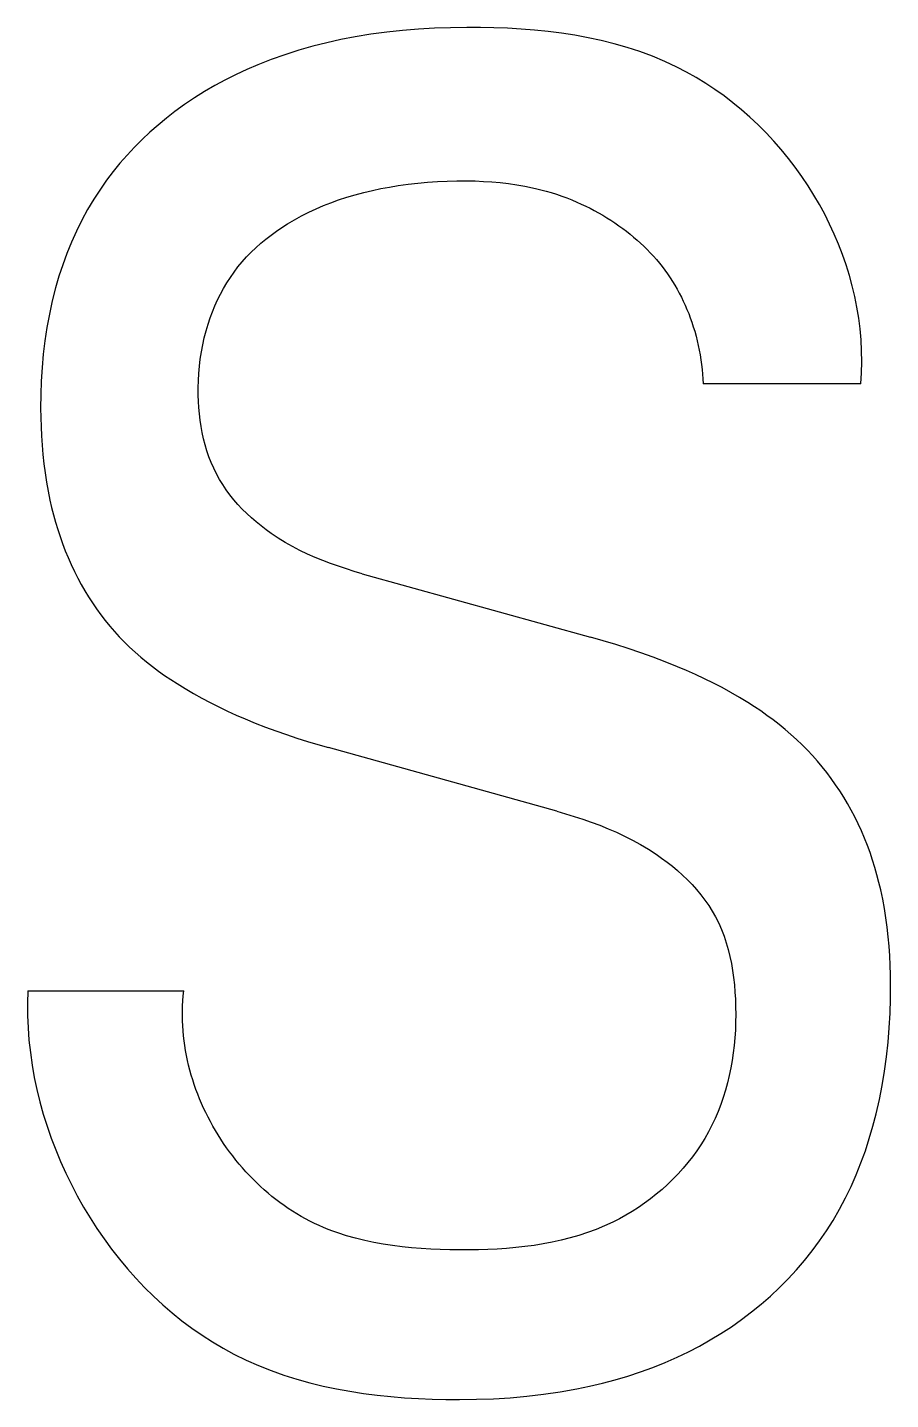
# Model space of a CAD drawing. Extents: x 10 to 622, y -523 to 292.
# Drawn here: x 286.0473 to 286.2726, y 102.471 to 102.8288 of the extents above; entities that cross this region are included whole.
import ezdxf

# ---------------------------------------------------------------- set-up
doc = ezdxf.new("R2010")
doc.units = 0
doc.header["$LTSCALE"] = 5
doc.header["$MEASUREMENT"] = 0
doc.layers.get('0').update_dxf_attribs({"linetype": 'CONTINUOUS'})

msp = doc.modelspace()

# ---------------------------------------------------------------- linework, layer by layer
at = {"color": 7, "linetype": 'Continuous'}
for p, q in [((286.13283, 102.8264), (286.12912, 102.82569)), ((286.13695, 102.82707), (286.13283, 102.8264)), ((286.14108, 102.82763), (286.13695, 102.82707)), ((286.14523, 102.82807), (286.14108, 102.82763)), ((286.14939, 102.8284), (286.14523, 102.82807)), ((286.15357, 102.82864), (286.14939, 102.8284)), ((286.15777, 102.82878), (286.15357, 102.82864)), ((286.16199, 102.82884), (286.15777, 102.82878)), ((286.16552, 102.82883), (286.16199, 102.82884)), ((286.16905, 102.82876), (286.16552, 102.82883)), ((286.17259, 102.82863), (286.16905, 102.82876)), ((286.17613, 102.82842), (286.17259, 102.82863)), ((286.17967, 102.82815), (286.17613, 102.82842)), ((286.18319, 102.82778), (286.17967, 102.82815)), ((286.1867, 102.82734), (286.18319, 102.82778)), ((286.19018, 102.8268), (286.1867, 102.82734)), ((286.19365, 102.82616), (286.19018, 102.8268)), ((286.19708, 102.82542), (286.19365, 102.82616)), ((286.11813, 102.8229), (286.11453, 102.82174)), ((286.12177, 102.82394), (286.11813, 102.8229)), ((286.12543, 102.82487), (286.12177, 102.82394)), ((286.12912, 102.82569), (286.12543, 102.82487)), ((286.20047, 102.82458), (286.19708, 102.82542)), ((286.20383, 102.82361), (286.20047, 102.82458)), ((286.20715, 102.82253), (286.20383, 102.82361)), ((286.10744, 102.81908), (286.10459, 102.81785)), ((286.11096, 102.82047), (286.10744, 102.81908)), ((286.11453, 102.82174), (286.11096, 102.82047)), ((286.21041, 102.82132), (286.20715, 102.82253)), ((286.21362, 102.81999), (286.21041, 102.82132)), ((286.21677, 102.81851), (286.21362, 102.81999)), ((286.10177, 102.81654), (286.09899, 102.81514)), ((286.10459, 102.81785), (286.10177, 102.81654)), ((286.21933, 102.81719), (286.21677, 102.81851)), ((286.22185, 102.81576), (286.21933, 102.81719)), ((286.22432, 102.81425), (286.22185, 102.81576)), ((286.09357, 102.81209), (286.09094, 102.81044)), ((286.09626, 102.81366), (286.09357, 102.81209)), ((286.09899, 102.81514), (286.09626, 102.81366)), ((286.22674, 102.81265), (286.22432, 102.81425)), ((286.22911, 102.81096), (286.22674, 102.81265)), ((286.08835, 102.80871), (286.08583, 102.80689)), ((286.09094, 102.81044), (286.08835, 102.80871)), ((286.23142, 102.80919), (286.22911, 102.81096)), ((286.23367, 102.80734), (286.23142, 102.80919)), ((286.0836, 102.80516), (286.08143, 102.80337)), ((286.08583, 102.80689), (286.0836, 102.80516)), ((286.23587, 102.80541), (286.23367, 102.80734)), ((286.238, 102.80341), (286.23587, 102.80541)), ((286.07931, 102.80151), (286.07725, 102.79958)), ((286.08143, 102.80337), (286.07931, 102.80151)), ((286.24007, 102.80133), (286.238, 102.80341)), ((286.24208, 102.79919), (286.24007, 102.80133)), ((286.07525, 102.79759), (286.07333, 102.79553)), ((286.07725, 102.79958), (286.07525, 102.79759)), ((286.24402, 102.79698), (286.24208, 102.79919)), ((286.07333, 102.79553), (286.07147, 102.79342)), ((286.24588, 102.7947), (286.24402, 102.79698)), ((286.24768, 102.79237), (286.24588, 102.7947)), ((286.06969, 102.79123), (286.06799, 102.78899)), ((286.07147, 102.79342), (286.06969, 102.79123)), ((286.2494, 102.78998), (286.24768, 102.79237)), ((286.06799, 102.78899), (286.06637, 102.78669)), ((286.13734, 102.78632), (286.13959, 102.7868)), ((286.13959, 102.7868), (286.14184, 102.78722)), ((286.14184, 102.78722), (286.14411, 102.78759)), ((286.14411, 102.78759), (286.14665, 102.78794)), ((286.14665, 102.78794), (286.14919, 102.78824)), ((286.14919, 102.78824), (286.15175, 102.78847)), ((286.15175, 102.78847), (286.1543, 102.78865)), ((286.1543, 102.78865), (286.15686, 102.78877)), ((286.15686, 102.78877), (286.15942, 102.78883)), ((286.15942, 102.78883), (286.16199, 102.78883)), ((286.16199, 102.78883), (286.16417, 102.78879)), ((286.16417, 102.78879), (286.16634, 102.7887)), ((286.16634, 102.7887), (286.16851, 102.78857)), ((286.16851, 102.78857), (286.17068, 102.78838)), ((286.17068, 102.78838), (286.17284, 102.78813)), ((286.17284, 102.78813), (286.175, 102.78782)), ((286.175, 102.78782), (286.17714, 102.78745)), ((286.17714, 102.78745), (286.17992, 102.78686)), ((286.17992, 102.78686), (286.18267, 102.78615)), ((286.25104, 102.78753), (286.2494, 102.78998)), ((286.25256, 102.7851), (286.25104, 102.78753)), ((286.06465, 102.78404), (286.06304, 102.78133)), ((286.06637, 102.78669), (286.06465, 102.78404)), ((286.12654, 102.78313), (286.12851, 102.78385)), ((286.12851, 102.78385), (286.13069, 102.78456)), ((286.13069, 102.78456), (286.13289, 102.78521)), ((286.13289, 102.78521), (286.13511, 102.7858)), ((286.13511, 102.7858), (286.13734, 102.78632)), ((286.18267, 102.78615), (286.18404, 102.78575)), ((286.18404, 102.78575), (286.18539, 102.78532)), ((286.18539, 102.78532), (286.18674, 102.78486)), ((286.18674, 102.78486), (286.18807, 102.78437)), ((286.18807, 102.78437), (286.1894, 102.78385)), ((286.1894, 102.78385), (286.19071, 102.7833)), ((286.19071, 102.7833), (286.19186, 102.78279)), ((286.25401, 102.78262), (286.25256, 102.7851)), ((286.06304, 102.78133), (286.06154, 102.77855)), ((286.11702, 102.77869), (286.11886, 102.7797)), ((286.11886, 102.7797), (286.12074, 102.78065)), ((286.12074, 102.78065), (286.12265, 102.78154)), ((286.12265, 102.78154), (286.12458, 102.78236)), ((286.12458, 102.78236), (286.12654, 102.78313)), ((286.19186, 102.78279), (286.193, 102.78225)), ((286.193, 102.78225), (286.19413, 102.78169)), ((286.19413, 102.78169), (286.19524, 102.78111)), ((286.19524, 102.78111), (286.19635, 102.7805)), ((286.19635, 102.7805), (286.19744, 102.77988)), ((286.19744, 102.77988), (286.19852, 102.77922)), ((286.25537, 102.7801), (286.25401, 102.78262)), ((286.25666, 102.77753), (286.25537, 102.7801)), ((286.06154, 102.77855), (286.06014, 102.77572)), ((286.11232, 102.77571), (286.11375, 102.77668)), ((286.11375, 102.77668), (286.1152, 102.77761)), ((286.1152, 102.77761), (286.11702, 102.77869)), ((286.19852, 102.77922), (286.19958, 102.77855)), ((286.19958, 102.77855), (286.20063, 102.77785)), ((286.20063, 102.77785), (286.20167, 102.77713)), ((286.20167, 102.77713), (286.20269, 102.77639)), ((286.20269, 102.77639), (286.20364, 102.77567)), ((286.25786, 102.77493), (286.25666, 102.77753)), ((286.05884, 102.77284), (286.05765, 102.76991)), ((286.06014, 102.77572), (286.05884, 102.77284)), ((286.10695, 102.7714), (286.10823, 102.77254)), ((286.10823, 102.77254), (286.10956, 102.77364)), ((286.10956, 102.77364), (286.11092, 102.7747)), ((286.11092, 102.7747), (286.11232, 102.77571)), ((286.20364, 102.77567), (286.20458, 102.77493)), ((286.20458, 102.77493), (286.20551, 102.77416)), ((286.20551, 102.77416), (286.20641, 102.77338)), ((286.20641, 102.77338), (286.2073, 102.77258)), ((286.2073, 102.77258), (286.20817, 102.77176)), ((286.25898, 102.77229), (286.25786, 102.77493)), ((286.05765, 102.76991), (286.05656, 102.76695)), ((286.10336, 102.76769), (286.10451, 102.76897)), ((286.10451, 102.76897), (286.1057, 102.7702)), ((286.1057, 102.7702), (286.10695, 102.7714)), ((286.20817, 102.77176), (286.20903, 102.77092)), ((286.20903, 102.77092), (286.20986, 102.77007)), ((286.20986, 102.77007), (286.21067, 102.76919)), ((286.21067, 102.76919), (286.21146, 102.76829)), ((286.26001, 102.76962), (286.25898, 102.77229)), ((286.26095, 102.76691), (286.26001, 102.76962)), ((286.05656, 102.76695), (286.05557, 102.76394)), ((286.10125, 102.76502), (286.10227, 102.76636)), ((286.10227, 102.76636), (286.10336, 102.76769)), ((286.21146, 102.76829), (286.21223, 102.76738)), ((286.21223, 102.76738), (286.21297, 102.76645)), ((286.21297, 102.76645), (286.21369, 102.76549)), ((286.21369, 102.76549), (286.21438, 102.76454)), ((286.2618, 102.76418), (286.26095, 102.76691)), ((286.05557, 102.76394), (286.05469, 102.76091)), ((286.09852, 102.76076), (286.09938, 102.76222)), ((286.09938, 102.76222), (286.10029, 102.76364)), ((286.10029, 102.76364), (286.10125, 102.76502)), ((286.21438, 102.76454), (286.21503, 102.76357)), ((286.21503, 102.76357), (286.21567, 102.76259)), ((286.21567, 102.76259), (286.21628, 102.76159)), ((286.26255, 102.76143), (286.2618, 102.76418)), ((286.05469, 102.76091), (286.05382, 102.7575)), ((286.09697, 102.75776), (286.09772, 102.75928)), ((286.09772, 102.75928), (286.09852, 102.76076)), ((286.21628, 102.76159), (286.21687, 102.76057)), ((286.21687, 102.76057), (286.21743, 102.75954)), ((286.21743, 102.75954), (286.21797, 102.7585)), ((286.21797, 102.7585), (286.21848, 102.75744)), ((286.26321, 102.75865), (286.26255, 102.76143)), ((286.26377, 102.75585), (286.26321, 102.75865)), ((286.05382, 102.7575), (286.05306, 102.75406)), ((286.09504, 102.75308), (286.09563, 102.75466)), ((286.09563, 102.75466), (286.09627, 102.75622)), ((286.09627, 102.75622), (286.09697, 102.75776)), ((286.21848, 102.75744), (286.21897, 102.75637)), ((286.21897, 102.75637), (286.21943, 102.75529)), ((286.21943, 102.75529), (286.21988, 102.7542)), ((286.26423, 102.75303), (286.26377, 102.75585)), ((286.05306, 102.75406), (286.05243, 102.7506)), ((286.09397, 102.74968), (286.0945, 102.75148)), ((286.0945, 102.75148), (286.09504, 102.75308)), ((286.21988, 102.7542), (286.22029, 102.7531)), ((286.22029, 102.7531), (286.22069, 102.752)), ((286.22069, 102.752), (286.22108, 102.75079)), ((286.26459, 102.75019), (286.26423, 102.75303)), ((286.05243, 102.7506), (286.0519, 102.74712)), ((286.09308, 102.74604), (286.09349, 102.74787)), ((286.09349, 102.74787), (286.09397, 102.74968)), ((286.22108, 102.75079), (286.22145, 102.74958)), ((286.22145, 102.74958), (286.22179, 102.74836)), ((286.22179, 102.74836), (286.22211, 102.74713)), ((286.26485, 102.74735), (286.26459, 102.75019)), ((286.0519, 102.74712), (286.05149, 102.74363)), ((286.09245, 102.74235), (286.09274, 102.74421)), ((286.09274, 102.74421), (286.09308, 102.74604)), ((286.22211, 102.74713), (286.22239, 102.74589)), ((286.22239, 102.74589), (286.22265, 102.74465)), ((286.22265, 102.74465), (286.22288, 102.74341)), ((286.265, 102.74449), (286.26485, 102.74735)), ((286.26504, 102.74163), (286.265, 102.74449)), ((286.05149, 102.74363), (286.05117, 102.74012)), ((286.09206, 102.73862), (286.09222, 102.74049)), ((286.09222, 102.74049), (286.09245, 102.74235)), ((286.22288, 102.74341), (286.22308, 102.74216)), ((286.22308, 102.74216), (286.22325, 102.74091)), ((286.22325, 102.74091), (286.2234, 102.73966)), ((286.26497, 102.73876), (286.26504, 102.74163)), ((286.05117, 102.74012), (286.05095, 102.7366)), ((286.09191, 102.73486), (286.09195, 102.73674)), ((286.09195, 102.73674), (286.09206, 102.73862)), ((286.2234, 102.73966), (286.22352, 102.7384)), ((286.22352, 102.7384), (286.22361, 102.73715)), ((286.22361, 102.73715), (286.22367, 102.73589)), ((286.26479, 102.73589), (286.26497, 102.73876)), ((286.05095, 102.7366), (286.05083, 102.73308)), ((286.09192, 102.73297), (286.09191, 102.73486)), ((286.26479, 102.73589), (286.22367, 102.73589)), ((286.05083, 102.73308), (286.05079, 102.72955)), ((286.05079, 102.72955), (286.05082, 102.72713)), ((286.09197, 102.73132), (286.09192, 102.73297)), ((286.09207, 102.72968), (286.09197, 102.73132)), ((286.09222, 102.72803), (286.09207, 102.72968)), ((286.05082, 102.72713), (286.05089, 102.72471)), ((286.09241, 102.7264), (286.09222, 102.72803)), ((286.09266, 102.72477), (286.09241, 102.7264)), ((286.05089, 102.72471), (286.051, 102.72229)), ((286.09296, 102.72315), (286.09266, 102.72477)), ((286.09331, 102.72155), (286.09296, 102.72315)), ((286.051, 102.72229), (286.05116, 102.71988)), ((286.05116, 102.71988), (286.05137, 102.71747)), ((286.09372, 102.71996), (286.09331, 102.72155)), ((286.09418, 102.7184), (286.09372, 102.71996)), ((286.05137, 102.71747), (286.05163, 102.71506)), ((286.09471, 102.71685), (286.09418, 102.7184)), ((286.0953, 102.71534), (286.09471, 102.71685)), ((286.09595, 102.71385), (286.0953, 102.71534)), ((286.05163, 102.71506), (286.05194, 102.71267)), ((286.05194, 102.71267), (286.05231, 102.71028)), ((286.09667, 102.71239), (286.09595, 102.71385)), ((286.09746, 102.71097), (286.09667, 102.71239)), ((286.05231, 102.71028), (286.05273, 102.7079)), ((286.09831, 102.70959), (286.09746, 102.71097)), ((286.09922, 102.70824), (286.09831, 102.70959)), ((286.10018, 102.70693), (286.09922, 102.70824)), ((286.05273, 102.7079), (286.05322, 102.70554)), ((286.05322, 102.70554), (286.05366, 102.70362)), ((286.10121, 102.70565), (286.10018, 102.70693)), ((286.10228, 102.70442), (286.10121, 102.70565)), ((286.05366, 102.70362), (286.05414, 102.70171)), ((286.05414, 102.70171), (286.05467, 102.69982)), ((286.1034, 102.70322), (286.10228, 102.70442)), ((286.10457, 102.70206), (286.1034, 102.70322)), ((286.10577, 102.70094), (286.10457, 102.70206)), ((286.10702, 102.69986), (286.10577, 102.70094)), ((286.05467, 102.69982), (286.05524, 102.69793)), ((286.05524, 102.69793), (286.05585, 102.69606)), ((286.10829, 102.69882), (286.10702, 102.69986)), ((286.1096, 102.69782), (286.10829, 102.69882)), ((286.11094, 102.69686), (286.1096, 102.69782)), ((286.05585, 102.69606), (286.05651, 102.69421)), ((286.05651, 102.69421), (286.05722, 102.69237)), ((286.11276, 102.69565), (286.11094, 102.69686)), ((286.11462, 102.69451), (286.11276, 102.69565)), ((286.11652, 102.69344), (286.11462, 102.69451)), ((286.05722, 102.69237), (286.05796, 102.69055)), ((286.05796, 102.69055), (286.05876, 102.68874)), ((286.11845, 102.69244), (286.11652, 102.69344)), ((286.12041, 102.6915), (286.11845, 102.69244)), ((286.1224, 102.69062), (286.12041, 102.6915)), ((286.12441, 102.68979), (286.1224, 102.69062)), ((286.05876, 102.68874), (286.0596, 102.68696)), ((286.0596, 102.68696), (286.06049, 102.68521)), ((286.12644, 102.68901), (286.12441, 102.68979)), ((286.12849, 102.68829), (286.12644, 102.68901)), ((286.13056, 102.68761), (286.12849, 102.68829)), ((286.13263, 102.68697), (286.13056, 102.68761)), ((286.13471, 102.68637), (286.13263, 102.68697)), ((286.06049, 102.68521), (286.06139, 102.68355)), ((286.06139, 102.68355), (286.06232, 102.68192)), ((286.13471, 102.68637), (286.1943, 102.66978)), ((286.06232, 102.68192), (286.0633, 102.68032)), ((286.0633, 102.68032), (286.06432, 102.67874)), ((286.06432, 102.67874), (286.06539, 102.67719)), ((286.06539, 102.67719), (286.06649, 102.67567)), ((286.06649, 102.67567), (286.06764, 102.67418)), ((286.06764, 102.67418), (286.06882, 102.67272)), ((286.06882, 102.67272), (286.07005, 102.6713)), ((286.07005, 102.6713), (286.07131, 102.66991)), ((286.07131, 102.66991), (286.07261, 102.66856)), ((286.19758, 102.66885), (286.1943, 102.66978)), ((286.20085, 102.66786), (286.19758, 102.66885)), ((286.07261, 102.66856), (286.07401, 102.6672)), ((286.07401, 102.6672), (286.07544, 102.66588)), ((286.07544, 102.66588), (286.07692, 102.6646)), ((286.20411, 102.66683), (286.20085, 102.66786)), ((286.20735, 102.66574), (286.20411, 102.66683)), ((286.21057, 102.66459), (286.20735, 102.66574)), ((286.07692, 102.6646), (286.07842, 102.66336)), ((286.07842, 102.66336), (286.07996, 102.66215)), ((286.07996, 102.66215), (286.08152, 102.66098)), ((286.21376, 102.66339), (286.21057, 102.66459)), ((286.21693, 102.66211), (286.21376, 102.66339)), ((286.21931, 102.6611), (286.21693, 102.66211)), ((286.08152, 102.66098), (286.08311, 102.65985)), ((286.08311, 102.65985), (286.08473, 102.65876)), ((286.08473, 102.65876), (286.08637, 102.65769)), ((286.22167, 102.66006), (286.21931, 102.6611)), ((286.22401, 102.65896), (286.22167, 102.66006)), ((286.22633, 102.65782), (286.22401, 102.65896)), ((286.08637, 102.65769), (286.0885, 102.65638)), ((286.0885, 102.65638), (286.09066, 102.65511)), ((286.09066, 102.65511), (286.09285, 102.6539)), ((286.22862, 102.65664), (286.22633, 102.65782)), ((286.23089, 102.6554), (286.22862, 102.65664)), ((286.23312, 102.65411), (286.23089, 102.6554)), ((286.09285, 102.6539), (286.09506, 102.65273)), ((286.09506, 102.65273), (286.0973, 102.65161)), ((286.0973, 102.65161), (286.09956, 102.65053)), ((286.23533, 102.65276), (286.23312, 102.65411)), ((286.23701, 102.65168), (286.23533, 102.65276)), ((286.23866, 102.65057), (286.23701, 102.65168)), ((286.09956, 102.65053), (286.10183, 102.6495)), ((286.10183, 102.6495), (286.10413, 102.6485)), ((286.10413, 102.6485), (286.10679, 102.64741)), ((286.10679, 102.64741), (286.10948, 102.64636)), ((286.2403, 102.64942), (286.23866, 102.65057)), ((286.24191, 102.64823), (286.2403, 102.64942)), ((286.24349, 102.64701), (286.24191, 102.64823)), ((286.10948, 102.64636), (286.11218, 102.64536)), ((286.11218, 102.64536), (286.1149, 102.6444)), ((286.1149, 102.6444), (286.11763, 102.64349)), ((286.24503, 102.64575), (286.24349, 102.64701)), ((286.24655, 102.64445), (286.24503, 102.64575)), ((286.24803, 102.64311), (286.24655, 102.64445)), ((286.11763, 102.64349), (286.12038, 102.64262)), ((286.12038, 102.64262), (286.12313, 102.64179)), ((286.12313, 102.64179), (286.1259, 102.641)), ((286.18549, 102.62441), (286.1259, 102.641)), ((286.24948, 102.64173), (286.24803, 102.64311)), ((286.25084, 102.64035), (286.24948, 102.64173)), ((286.25217, 102.63893), (286.25084, 102.64035)), ((286.25346, 102.63748), (286.25217, 102.63893)), ((286.25471, 102.63599), (286.25346, 102.63748)), ((286.25592, 102.63447), (286.25471, 102.63599)), ((286.25709, 102.63291), (286.25592, 102.63447)), ((286.25822, 102.63133), (286.25709, 102.63291)), ((286.25931, 102.62972), (286.25822, 102.63133)), ((286.26035, 102.62807), (286.25931, 102.62972)), ((286.26135, 102.6264), (286.26035, 102.62807)), ((286.2623, 102.62471), (286.26135, 102.6264)), ((286.18549, 102.62441), (286.18775, 102.62376)), ((286.18775, 102.62376), (286.19, 102.62307)), ((286.19, 102.62307), (286.19224, 102.62234)), ((286.19224, 102.62234), (286.19446, 102.62157)), ((286.26324, 102.62291), (286.2623, 102.62471)), ((286.26413, 102.6211), (286.26324, 102.62291)), ((286.19446, 102.62157), (286.19667, 102.62074)), ((286.19667, 102.62074), (286.19885, 102.61986)), ((286.19885, 102.61986), (286.20101, 102.61892)), ((286.20101, 102.61892), (286.20315, 102.61792)), ((286.26497, 102.61926), (286.26413, 102.6211)), ((286.26576, 102.61739), (286.26497, 102.61926)), ((286.20315, 102.61792), (286.20526, 102.61685)), ((286.20526, 102.61685), (286.20733, 102.61571)), ((286.20733, 102.61571), (286.20936, 102.6145)), ((286.26651, 102.61551), (286.26576, 102.61739)), ((286.2672, 102.61361), (286.26651, 102.61551)), ((286.20936, 102.6145), (286.21136, 102.61321)), ((286.21136, 102.61321), (286.21281, 102.61221)), ((286.21281, 102.61221), (286.21423, 102.61116)), ((286.26785, 102.61169), (286.2672, 102.61361)), ((286.26846, 102.60976), (286.26785, 102.61169)), ((286.21423, 102.61116), (286.21562, 102.61007)), ((286.21562, 102.61007), (286.21697, 102.60894)), ((286.21697, 102.60894), (286.21829, 102.60776)), ((286.26901, 102.60781), (286.26846, 102.60976)), ((286.21829, 102.60776), (286.21956, 102.60654)), ((286.21956, 102.60654), (286.22078, 102.60528)), ((286.22078, 102.60528), (286.22195, 102.60398)), ((286.26952, 102.60586), (286.26901, 102.60781)), ((286.26999, 102.60389), (286.26952, 102.60586)), ((286.22195, 102.60398), (286.22307, 102.60263)), ((286.22307, 102.60263), (286.22412, 102.60125)), ((286.22412, 102.60125), (286.22512, 102.59983)), ((286.2705, 102.60146), (286.26999, 102.60389)), ((286.27095, 102.59903), (286.2705, 102.60146)), ((286.22512, 102.59983), (286.22604, 102.59837)), ((286.22604, 102.59837), (286.22689, 102.59687)), ((286.27133, 102.59658), (286.27095, 102.59903)), ((286.22689, 102.59687), (286.22771, 102.59523)), ((286.22771, 102.59523), (286.22844, 102.59356)), ((286.22844, 102.59356), (286.2291, 102.59185)), ((286.27166, 102.59413), (286.27133, 102.59658)), ((286.27193, 102.59166), (286.27166, 102.59413)), ((286.2291, 102.59185), (286.22968, 102.5901)), ((286.22968, 102.5901), (286.23019, 102.58833)), ((286.27215, 102.58919), (286.27193, 102.59166)), ((286.23019, 102.58833), (286.23063, 102.58653)), ((286.23063, 102.58653), (286.23101, 102.58471)), ((286.27232, 102.58672), (286.27215, 102.58919)), ((286.27244, 102.58424), (286.27232, 102.58672)), ((286.23101, 102.58471), (286.23133, 102.58287)), ((286.23133, 102.58287), (286.23159, 102.58101)), ((286.27252, 102.58176), (286.27244, 102.58424)), ((286.23159, 102.58101), (286.23179, 102.57914)), ((286.27255, 102.57928), (286.27252, 102.58176)), ((286.27254, 102.57549), (286.27255, 102.57928)), ((286.04744, 102.57757), (286.04734, 102.57435)), ((286.04744, 102.57757), (286.08814, 102.57757)), ((286.08789, 102.57497), (286.088, 102.57627)), ((286.088, 102.57627), (286.08814, 102.57757)), ((286.23179, 102.57914), (286.23195, 102.57726)), ((286.23195, 102.57726), (286.23206, 102.57537)), ((286.04734, 102.57435), (286.04736, 102.57113)), ((286.08777, 102.57106), (286.08778, 102.57236)), ((286.08778, 102.57236), (286.08782, 102.57367)), ((286.08782, 102.57367), (286.08789, 102.57497)), ((286.23206, 102.57537), (286.23213, 102.57337)), ((286.23213, 102.57337), (286.23216, 102.57136)), ((286.27243, 102.5717), (286.27254, 102.57549)), ((286.04736, 102.57113), (286.0475, 102.5679)), ((286.0878, 102.56976), (286.08777, 102.57106)), ((286.08785, 102.56845), (286.0878, 102.56976)), ((286.23213, 102.56935), (286.23206, 102.56734)), ((286.23216, 102.57136), (286.23213, 102.56935)), ((286.27222, 102.56792), (286.27243, 102.5717)), ((286.0475, 102.5679), (286.04775, 102.56467)), ((286.08794, 102.56715), (286.08785, 102.56845)), ((286.08806, 102.56585), (286.08794, 102.56715)), ((286.08821, 102.56456), (286.08806, 102.56585)), ((286.23193, 102.56535), (286.23175, 102.56335)), ((286.23206, 102.56734), (286.23193, 102.56535)), ((286.27192, 102.56415), (286.27222, 102.56792)), ((286.04775, 102.56467), (286.0481, 102.56144)), ((286.0481, 102.56144), (286.04857, 102.55821)), ((286.08839, 102.56327), (286.08821, 102.56456)), ((286.0886, 102.56198), (286.08839, 102.56327)), ((286.08884, 102.56069), (286.0886, 102.56198)), ((286.23151, 102.56137), (286.23122, 102.5594)), ((286.23175, 102.56335), (286.23151, 102.56137)), ((286.27151, 102.56039), (286.27192, 102.56415)), ((286.04857, 102.55821), (286.04914, 102.55499)), ((286.08911, 102.55941), (286.08884, 102.56069)), ((286.08941, 102.55814), (286.08911, 102.55941)), ((286.08974, 102.55687), (286.08941, 102.55814)), ((286.23122, 102.5594), (286.23088, 102.55744)), ((286.271, 102.55664), (286.27151, 102.56039)), ((286.04914, 102.55499), (286.04982, 102.55179)), ((286.09009, 102.5556), (286.08974, 102.55687)), ((286.09047, 102.55435), (286.09009, 102.5556)), ((286.09088, 102.5531), (286.09047, 102.55435)), ((286.23047, 102.5555), (286.23001, 102.55357)), ((286.23088, 102.55744), (286.23047, 102.5555)), ((286.27038, 102.55291), (286.271, 102.55664)), ((286.04982, 102.55179), (286.0506, 102.5486)), ((286.09132, 102.55186), (286.09088, 102.5531)), ((286.09178, 102.55063), (286.09132, 102.55186)), ((286.09227, 102.54941), (286.09178, 102.55063)), ((286.22949, 102.55167), (286.22891, 102.54978)), ((286.23001, 102.55357), (286.22949, 102.55167)), ((286.26965, 102.54919), (286.27038, 102.55291)), ((286.0506, 102.5486), (286.05148, 102.54543)), ((286.09278, 102.54819), (286.09227, 102.54941)), ((286.09332, 102.54699), (286.09278, 102.54819)), ((286.09389, 102.5458), (286.09332, 102.54699)), ((286.22826, 102.54792), (286.22755, 102.54609)), ((286.22891, 102.54978), (286.22826, 102.54792)), ((286.2688, 102.5455), (286.26965, 102.54919)), ((286.05148, 102.54543), (286.05246, 102.54228)), ((286.09448, 102.54462), (286.09389, 102.5458)), ((286.09509, 102.54345), (286.09448, 102.54462)), ((286.09573, 102.5423), (286.09509, 102.54345)), ((286.22678, 102.54428), (286.22594, 102.54251)), ((286.22755, 102.54609), (286.22678, 102.54428)), ((286.26795, 102.54226), (286.2688, 102.5455)), ((286.05246, 102.54228), (286.05354, 102.53916)), ((286.09638, 102.54116), (286.09573, 102.5423)), ((286.09707, 102.54003), (286.09638, 102.54116)), ((286.09779, 102.53889), (286.09707, 102.54003)), ((286.22504, 102.54076), (286.22407, 102.53905)), ((286.22594, 102.54251), (286.22504, 102.54076)), ((286.26701, 102.53905), (286.26795, 102.54226)), ((286.05354, 102.53916), (286.05472, 102.53607)), ((286.09853, 102.53776), (286.09779, 102.53889)), ((286.0993, 102.53665), (286.09853, 102.53776)), ((286.10009, 102.53556), (286.0993, 102.53665)), ((286.22305, 102.53742), (286.22198, 102.53582)), ((286.22407, 102.53905), (286.22305, 102.53742)), ((286.26597, 102.53587), (286.26701, 102.53905)), ((286.05472, 102.53607), (286.05599, 102.53301)), ((286.05599, 102.53301), (286.05735, 102.52999)), ((286.1009, 102.53449), (286.10009, 102.53556)), ((286.10173, 102.53343), (286.1009, 102.53449)), ((286.10259, 102.53239), (286.10173, 102.53343)), ((286.21965, 102.53275), (286.2184, 102.53127)), ((286.22084, 102.53427), (286.21965, 102.53275)), ((286.22198, 102.53582), (286.22084, 102.53427)), ((286.26358, 102.52961), (286.26483, 102.53272)), ((286.26483, 102.53272), (286.26597, 102.53587)), ((286.05735, 102.52999), (286.0588, 102.52701)), ((286.10346, 102.53137), (286.10259, 102.53239)), ((286.10436, 102.53037), (286.10346, 102.53137)), ((286.10527, 102.52939), (286.10436, 102.53037)), ((286.1062, 102.52843), (286.10527, 102.52939)), ((286.2171, 102.52983), (286.21576, 102.52844)), ((286.2184, 102.53127), (286.2171, 102.52983)), ((286.26224, 102.52655), (286.26358, 102.52961)), ((286.0588, 102.52701), (286.06034, 102.52407)), ((286.10716, 102.52749), (286.1062, 102.52843)), ((286.10813, 102.52657), (286.10716, 102.52749)), ((286.10911, 102.52568), (286.10813, 102.52657)), ((286.11012, 102.52481), (286.10911, 102.52568)), ((286.21292, 102.52579), (286.21143, 102.52454)), ((286.21436, 102.52709), (286.21292, 102.52579)), ((286.21576, 102.52844), (286.21436, 102.52709)), ((286.26078, 102.52354), (286.26224, 102.52655)), ((286.06034, 102.52407), (286.06197, 102.52118)), ((286.11114, 102.52396), (286.11012, 102.52481)), ((286.11218, 102.52314), (286.11114, 102.52396)), ((286.11324, 102.52234), (286.11218, 102.52314)), ((286.11431, 102.52157), (286.11324, 102.52234)), ((286.20835, 102.52219), (286.20675, 102.52109)), ((286.20991, 102.52334), (286.20835, 102.52219)), ((286.21143, 102.52454), (286.20991, 102.52334)), ((286.25922, 102.52058), (286.26078, 102.52354)), ((286.06197, 102.52118), (286.06369, 102.51834)), ((286.1154, 102.52082), (286.11431, 102.52157)), ((286.1165, 102.5201), (286.1154, 102.52082)), ((286.11762, 102.51941), (286.1165, 102.5201)), ((286.11875, 102.51875), (286.11762, 102.51941)), ((286.1199, 102.51811), (286.11875, 102.51875)), ((286.20347, 102.51906), (286.20179, 102.51813)), ((286.20513, 102.52005), (286.20347, 102.51906)), ((286.20675, 102.52109), (286.20513, 102.52005)), ((286.25754, 102.51769), (286.25922, 102.52058)), ((286.06369, 102.51834), (286.06548, 102.51556)), ((286.06548, 102.51556), (286.06736, 102.51284)), ((286.12105, 102.5175), (286.1199, 102.51811)), ((286.12223, 102.51692), (286.12105, 102.5175)), ((286.12343, 102.51637), (286.12223, 102.51692)), ((286.12463, 102.51584), (286.12343, 102.51637)), ((286.12585, 102.51535), (286.12463, 102.51584)), ((286.12707, 102.51488), (286.12585, 102.51535)), ((286.12831, 102.51444), (286.12707, 102.51488)), ((286.1957, 102.51534), (286.19347, 102.51451)), ((286.19791, 102.51625), (286.1957, 102.51534)), ((286.20008, 102.51726), (286.19791, 102.51625)), ((286.20179, 102.51813), (286.20008, 102.51726)), ((286.25401, 102.51233), (286.25583, 102.51498)), ((286.25583, 102.51498), (286.25754, 102.51769)), ((286.06736, 102.51284), (286.06932, 102.51017)), ((286.13062, 102.51369), (286.12831, 102.51444)), ((286.13297, 102.51302), (286.13062, 102.51369)), ((286.13535, 102.51244), (286.13297, 102.51302)), ((286.13775, 102.51193), (286.13535, 102.51244)), ((286.14017, 102.51149), (286.13775, 102.51193)), ((286.14262, 102.51111), (286.14017, 102.51149)), ((286.18192, 102.51156), (286.17954, 102.51117)), ((286.18427, 102.512), (286.18192, 102.51156)), ((286.18661, 102.51252), (286.18427, 102.512)), ((286.18892, 102.5131), (286.18661, 102.51252)), ((286.19121, 102.51377), (286.18892, 102.5131)), ((286.19347, 102.51451), (286.19121, 102.51377)), ((286.2521, 102.50975), (286.25401, 102.51233)), ((286.06932, 102.51017), (286.07136, 102.50758)), ((286.14508, 102.5108), (286.14262, 102.51111)), ((286.14757, 102.51055), (286.14508, 102.5108)), ((286.15006, 102.51035), (286.14757, 102.51055)), ((286.15256, 102.5102), (286.15006, 102.51035)), ((286.15507, 102.51009), (286.15256, 102.5102)), ((286.15759, 102.51002), (286.15507, 102.51009)), ((286.1601, 102.50999), (286.15759, 102.51002)), ((286.16256, 102.51), (286.1601, 102.50999)), ((286.16501, 102.51003), (286.16256, 102.51)), ((286.16746, 102.5101), (286.16501, 102.51003)), ((286.16989, 102.51022), (286.16746, 102.5101)), ((286.17233, 102.51038), (286.16989, 102.51022)), ((286.17474, 102.51059), (286.17233, 102.51038)), ((286.17715, 102.51085), (286.17474, 102.51059)), ((286.17954, 102.51117), (286.17715, 102.51085)), ((286.25009, 102.50724), (286.2521, 102.50975)), ((286.07136, 102.50758), (286.07347, 102.50505)), ((286.07347, 102.50505), (286.07566, 102.50259)), ((286.24581, 102.50244), (286.24799, 102.5048)), ((286.24799, 102.5048), (286.25009, 102.50724)), ((286.07566, 102.50259), (286.07792, 102.50021)), ((286.24354, 102.50016), (286.24581, 102.50244)), ((286.07792, 102.50021), (286.08025, 102.49791)), ((286.08025, 102.49791), (286.08265, 102.4957)), ((286.23878, 102.49584), (286.2412, 102.49796)), ((286.2412, 102.49796), (286.24354, 102.50016)), ((286.08265, 102.4957), (286.08512, 102.49357)), ((286.08512, 102.49357), (286.08765, 102.49153)), ((286.23367, 102.49184), (286.23626, 102.4938)), ((286.23626, 102.4938), (286.23878, 102.49584)), ((286.08765, 102.49153), (286.09025, 102.48958)), ((286.2283, 102.48819), (286.23101, 102.48997)), ((286.23101, 102.48997), (286.23367, 102.49184)), ((286.09025, 102.48958), (286.09291, 102.48773)), ((286.09291, 102.48773), (286.09563, 102.48598)), ((286.22269, 102.48492), (286.22552, 102.48651)), ((286.22552, 102.48651), (286.2283, 102.48819)), ((286.09563, 102.48598), (286.09841, 102.48434)), ((286.09841, 102.48434), (286.10124, 102.48281)), ((286.10124, 102.48281), (286.1044, 102.48125)), ((286.21689, 102.48202), (286.21981, 102.48342)), ((286.21981, 102.48342), (286.22269, 102.48492)), ((286.1044, 102.48125), (286.10762, 102.47983)), ((286.10762, 102.47983), (286.1109, 102.47853)), ((286.20729, 102.47817), (286.21053, 102.47935)), ((286.21053, 102.47935), (286.21373, 102.48063)), ((286.21373, 102.48063), (286.21689, 102.48202)), ((286.1109, 102.47853), (286.11423, 102.47735)), ((286.11423, 102.47735), (286.11761, 102.47629)), ((286.11761, 102.47629), (286.12102, 102.47534)), ((286.19738, 102.47522), (286.20071, 102.47611)), ((286.20071, 102.47611), (286.20401, 102.47709)), ((286.20401, 102.47709), (286.20729, 102.47817)), ((286.12102, 102.47534), (286.12448, 102.47449)), ((286.12448, 102.47449), (286.12797, 102.47375)), ((286.12797, 102.47375), (286.13149, 102.47311)), ((286.13149, 102.47311), (286.13503, 102.47256)), ((286.13503, 102.47256), (286.13859, 102.4721)), ((286.13859, 102.4721), (286.14217, 102.47172)), ((286.17768, 102.47183), (286.18202, 102.47233)), ((286.18202, 102.47233), (286.18635, 102.47296)), ((286.18635, 102.47296), (286.19066, 102.47373)), ((286.19066, 102.47373), (286.19403, 102.47443)), ((286.19403, 102.47443), (286.19738, 102.47522)), ((286.14217, 102.47172), (286.14575, 102.47143)), ((286.14575, 102.47143), (286.14934, 102.47121)), ((286.14934, 102.47121), (286.15293, 102.47106)), ((286.15293, 102.47106), (286.15652, 102.47098)), ((286.15652, 102.47098), (286.1601, 102.47096)), ((286.1601, 102.47096), (286.16453, 102.47102)), ((286.16453, 102.47102), (286.16893, 102.47118)), ((286.16893, 102.47118), (286.17331, 102.47145)), ((286.17331, 102.47145), (286.17768, 102.47183))]:
    msp.add_line(p, q, dxfattribs=at)

doc.saveas('drawing.dxf')
